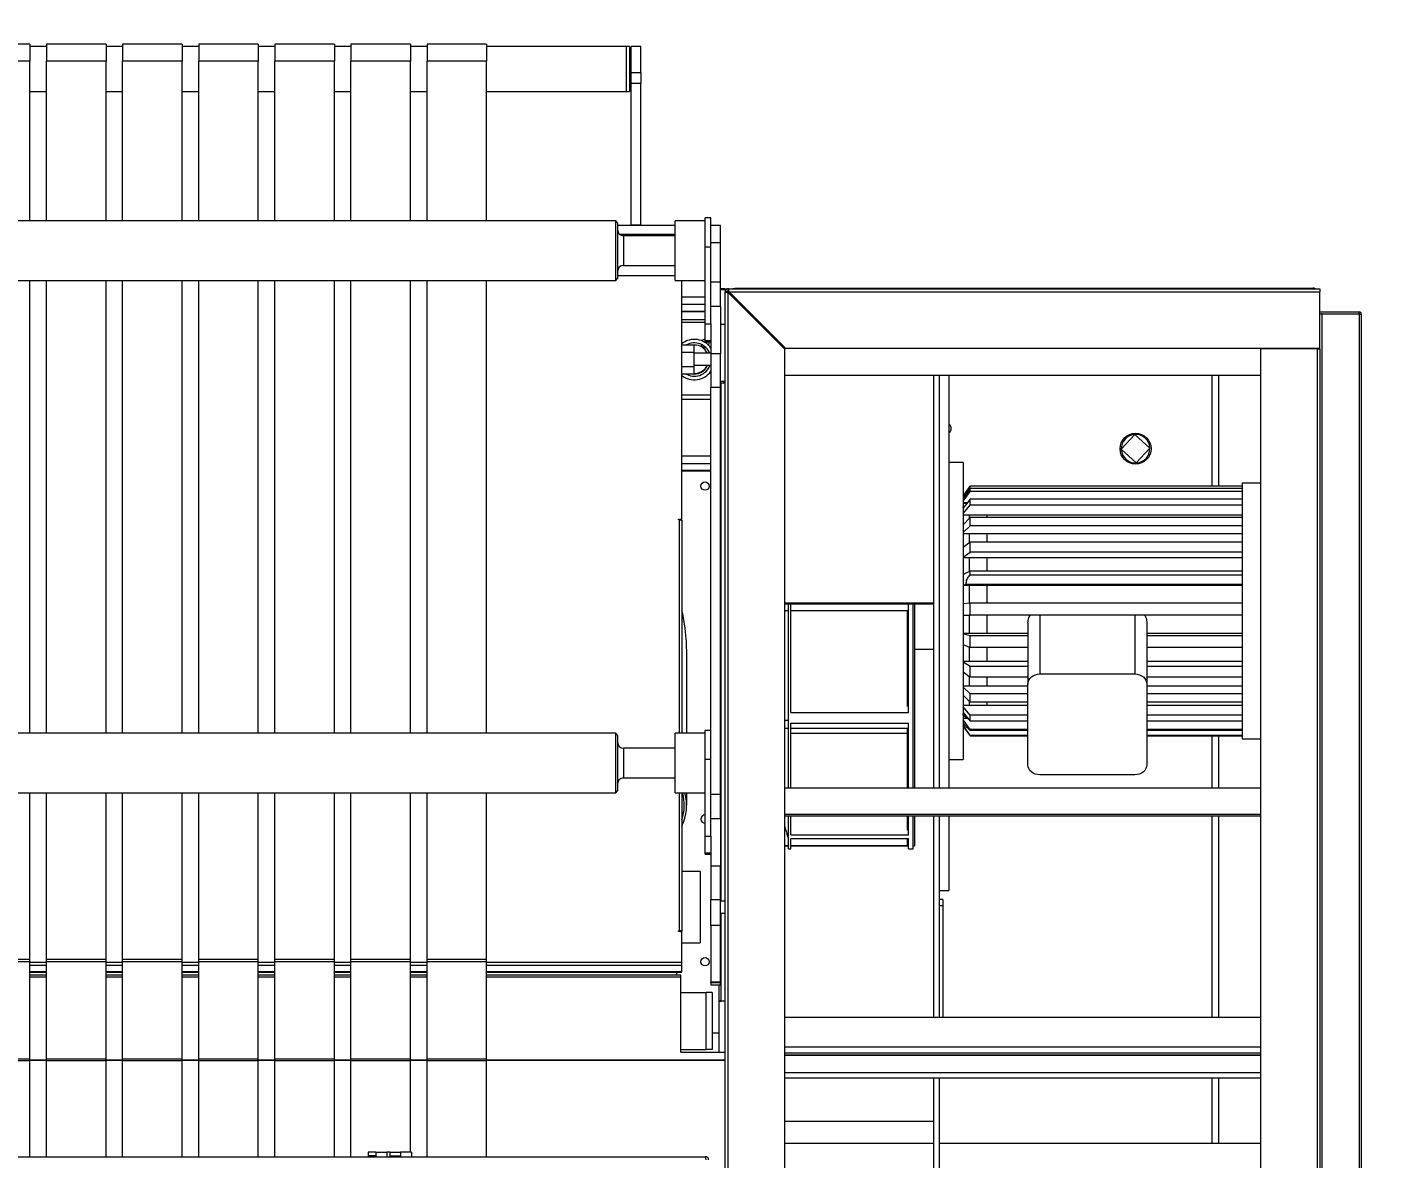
# Model space of a CAD drawing. Extents: x -2187 to 96136, y -11110 to 52208.
# Drawn here: x 26491 to 27636, y 16132 to 17084 of the extents above; entities that cross this region are included whole.
import ezdxf

# ---------------------------------------------------------------- set-up
doc = ezdxf.new("R2010")
doc.units = 0
doc.header["$LTSCALE"] = 1000
doc.header["$MEASUREMENT"] = 0
doc.styles.get("Standard").update_dxf_attribs({"font": 'gbenor.shx', "bigfont": 'gbcbig.shx'})
doc.dimstyles.new('ISO-25', dxfattribs={"dimscale": 70, "dimtxt": 2.5, "dimasz": 2.5, "dimexe": 1.25, "dimexo": 0.625, "dimtad": 1, "dimtxsty": 'Standard', "dimcen": 2.5, "dimadec": 0, "dimazin": 0, "dimtfac": 1, "dimtmove": 0, "dimatfit": 3, "dimfxl": 0, "dimarcsym": 0})

# ---------------------------------------------------------------- blocks, each defined once
blk = doc.blocks.new('*D96')
at = {"color": 0, "lineweight": -2}
for p, q in [((26749.4, 24632.1), (28089.6, 24632.1)), ((28002.1, 24457.1), (28002.1, 15707.1)), ((27322.1, 15532.1), (28089.6, 15532.1))]:
    blk.add_line(p, q, dxfattribs=at)
at = {"color": 0}
for points in [[(27973, 24457.1), (28031.3, 24457.1), (28002.1, 24632.1)], [(27973, 15707.1), (28031.3, 15707.1), (28002.1, 15532.1)]]:
    blk.add_solid(points, dxfattribs=at)
at = {"layer": 'Defpoints', "color": 0}
for p in [(26705.7, 24632.1), (27278.4, 15532.1), (28002.1, 15532.1)]:
    blk.add_point(p, dxfattribs=at)
at = {"color": 0, "insert": (27870.9, 20082.1), "char_height": 175, "attachment_point": 5, "rotation": 90}
blk.add_mtext('9100', dxfattribs=at)
blk = doc.blocks.new('*D95')
at = {"color": 0, "lineweight": -2}
for p, q in [((27851.4, 26853.4), (28702.3, 26853.4)), ((28614.8, 26678.4), (28614.8, 13528.4)), ((27640, 13353.4), (28702.3, 13353.4))]:
    blk.add_line(p, q, dxfattribs=at)
at = {"color": 0}
for points in [[(28585.6, 26678.4), (28644, 26678.4), (28614.8, 26853.4)], [(28585.6, 13528.4), (28644, 13528.4), (28614.8, 13353.4)]]:
    blk.add_solid(points, dxfattribs=at)
at = {"layer": 'Defpoints', "color": 0}
for p in [(27807.7, 26853.4), (27596.2, 13353.4), (28614.8, 13353.4)]:
    blk.add_point(p, dxfattribs=at)
at = {"color": 0, "insert": (28483.5, 20103.4), "char_height": 175, "attachment_point": 5, "rotation": 90}
blk.add_mtext('13500', dxfattribs=at)

msp = doc.modelspace()

# ---------------------------------------------------------------- linework, layer by layer
at = {"color": 7, "linetype": 'Continuous', "lineweight": 15}
for p, q in [((26493.692, 17069.854), (26443.692, 17069.854)), ((26493.692, 17069.854), (26493.692, 17055.651)), ((26557.692, 17069.854), (26507.692, 17069.854)), ((26507.692, 17069.854), (26507.692, 17055.651)), ((26557.692, 17069.854), (26557.692, 17055.651)), ((26621.692, 17069.854), (26571.692, 17069.854)), ((26571.692, 17069.854), (26571.692, 17055.651)), ((26621.692, 17069.854), (26621.692, 17055.651)), ((26685.692, 17069.854), (26635.692, 17069.854)), ((26635.692, 17069.854), (26635.692, 17055.651)), ((26685.692, 17069.854), (26685.692, 17055.651)), ((26749.692, 17069.854), (26699.692, 17069.854)), ((26699.692, 17069.854), (26699.692, 17055.651)), ((26749.692, 17069.854), (26749.692, 17055.651)), ((26813.692, 17069.854), (26763.692, 17069.854)), ((26763.692, 17069.854), (26763.692, 17055.651)), ((26813.692, 17069.854), (26813.692, 17055.651)), ((26877.692, 17069.854), (26827.692, 17069.854)), ((26827.692, 17069.854), (26827.692, 17055.651)), ((26877.692, 17069.854), (26877.692, 17055.651)), ((26507.692, 17067.986), (26493.692, 17067.986)), ((26507.692, 17067.986), (26493.692, 17067.986)), ((26571.692, 17067.986), (26557.692, 17067.986)), ((26571.692, 17067.986), (26557.692, 17067.986)), ((26635.692, 17067.986), (26621.692, 17067.986)), ((26635.692, 17067.986), (26621.692, 17067.986)), ((26699.692, 17067.986), (26685.692, 17067.986)), ((26699.692, 17067.986), (26685.692, 17067.986)), ((26763.692, 17067.986), (26749.692, 17067.986)), ((26763.692, 17067.986), (26749.692, 17067.986)), ((26827.692, 17067.986), (26813.692, 17067.986)), ((26827.692, 17067.986), (26813.692, 17067.986)), ((26995.078, 17067.986), (26877.692, 17067.986)), ((26997.899, 17067.986), (26877.692, 17067.986)), ((26995.078, 17067.986), (26995.078, 17054.455)), ((26997.899, 17067.986), (26997.899, 17036.191)), ((26998.899, 17058.736), (26997.899, 17058.736)), ((26999.399, 17058.236), (26998.899, 17058.736)), ((26998.899, 17058.736), (26998.899, 17048.015)), ((27007.399, 17067.986), (26999.399, 17067.986)), ((26999.399, 17045.868), (26999.399, 17067.986)), ((27007.399, 17045.868), (27007.399, 17067.986)), ((26493.692, 17055.651), (26443.692, 17055.651)), ((26493.692, 16921.188), (26493.692, 17055.651)), ((26557.692, 17055.651), (26507.692, 17055.651)), ((26507.692, 16921.188), (26507.692, 17055.651)), ((26557.692, 16921.188), (26557.692, 17055.651)), ((26621.692, 17055.651), (26571.692, 17055.651)), ((26571.692, 16921.188), (26571.692, 17055.651)), ((26621.692, 16921.188), (26621.692, 17055.651)), ((26685.692, 17055.651), (26635.692, 17055.651)), ((26635.692, 16921.188), (26635.692, 17055.651)), ((26685.692, 16921.188), (26685.692, 17055.651)), ((26749.692, 17055.651), (26699.692, 17055.651)), ((26699.692, 16921.188), (26699.692, 17055.651)), ((26749.692, 16921.188), (26749.692, 17055.651)), ((26813.692, 17055.651), (26763.692, 17055.651)), ((26763.692, 16921.188), (26763.692, 17055.651)), ((26813.692, 16921.188), (26813.692, 17055.651)), ((26877.692, 17055.651), (26827.692, 17055.651)), ((26827.692, 16921.188), (26827.692, 17055.651)), ((26877.692, 16921.188), (26877.692, 17055.651)), ((26995.078, 17054.455), (26995.078, 17029.986)), ((26998.899, 17048.015), (26998.899, 17039.236)), ((26997.899, 17039.236), (26998.899, 17039.236)), ((26997.899, 17036.191), (26997.899, 17029.986)), ((26998.899, 17039.236), (26999.399, 17039.736)), ((26999.399, 17045.868), (27007.399, 17045.868)), ((26999.399, 17036.828), (26999.399, 17045.868)), ((27007.399, 17036.828), (26999.399, 17036.828)), ((26999.399, 16917.638), (26999.399, 17036.828)), ((27007.399, 17045.868), (27007.399, 17036.828)), ((27007.399, 16917.638), (27007.399, 17036.828)), ((26493.692, 17029.986), (26507.692, 17029.986)), ((26493.692, 17029.986), (26507.692, 17029.986)), ((26557.692, 17029.986), (26571.692, 17029.986)), ((26557.692, 17029.986), (26571.692, 17029.986)), ((26621.692, 17029.986), (26635.692, 17029.986)), ((26621.692, 17029.986), (26635.692, 17029.986)), ((26685.692, 17029.986), (26699.692, 17029.986)), ((26685.692, 17029.986), (26699.692, 17029.986)), ((26749.692, 17029.986), (26763.692, 17029.986)), ((26749.692, 17029.986), (26763.692, 17029.986)), ((26813.692, 17029.986), (26827.692, 17029.986)), ((26813.692, 17029.986), (26827.692, 17029.986)), ((26877.692, 17029.986), (26995.078, 17029.986)), ((26877.692, 17029.986), (26997.899, 17029.986)), ((26986.324, 16921.188), (23709.324, 16921.188)), ((26987.824, 16919.688), (26986.324, 16921.188)), ((26986.324, 16871.807), (26986.324, 16921.188)), ((27061.399, 16921.188), (27036.399, 16921.188)), ((27036.399, 16871.188), (27036.399, 16921.188)), ((27066.399, 16923.688), (27061.399, 16923.688)), ((27061.399, 16899.194), (27061.399, 16923.688)), ((27066.399, 16899.194), (27066.399, 16923.688)), ((26987.824, 16919.688), (26987.824, 16873.269)), ((26987.824, 16917.638), (27036.399, 16917.638)), ((26989.474, 16909.976), (27036.399, 16909.976)), ((27007.399, 16917.638), (26999.399, 16917.638)), ((27074.399, 16917.333), (27066.399, 16917.333)), ((27074.399, 16903.09), (27074.399, 16917.333)), ((27036.399, 16908.749), (26992.048, 16908.749)), ((27036.324, 16908.688), (26992.824, 16908.688)), ((26999.399, 16908.825), (27007.399, 16908.825)), ((26999.399, 16908.749), (26999.399, 16908.825)), ((27007.399, 16908.825), (27007.399, 16908.749)), ((27036.399, 16908.613), (27036.324, 16908.688)), ((27036.324, 16883.997), (27036.324, 16908.688)), ((27066.399, 16899.194), (27061.399, 16899.194)), ((27061.399, 16834.574), (27061.399, 16899.194)), ((27066.399, 16903.09), (27074.399, 16903.09)), ((27066.399, 16834.574), (27066.399, 16899.194)), ((27074.399, 16869.665), (27074.399, 16903.09)), ((27036.399, 16875.082), (26987.824, 16875.082)), ((26992.824, 16883.688), (27036.324, 16883.688)), ((27036.324, 16883.688), (27036.324, 16883.997)), ((27036.324, 16883.688), (27036.399, 16883.764)), ((23709.324, 16871.188), (26986.324, 16871.188)), ((26493.692, 16490.234), (26493.692, 16871.188)), ((26507.692, 16490.234), (26507.692, 16871.188)), ((26557.692, 16490.234), (26557.692, 16871.188)), ((26571.692, 16490.234), (26571.692, 16871.188)), ((26621.692, 16490.234), (26621.692, 16871.188)), ((26635.692, 16490.234), (26635.692, 16871.188)), ((26685.692, 16490.234), (26685.692, 16871.188)), ((26699.692, 16490.234), (26699.692, 16871.188)), ((26749.692, 16490.234), (26749.692, 16871.188)), ((26763.692, 16490.234), (26763.692, 16871.188)), ((26813.692, 16490.234), (26813.692, 16871.188)), ((26827.692, 16490.234), (26827.692, 16871.188)), ((26877.692, 16490.234), (26877.692, 16871.188)), ((26986.324, 16871.188), (26987.824, 16872.688)), ((26986.324, 16871.188), (26986.324, 16871.807)), ((26987.824, 16873.269), (26987.824, 16872.688)), ((27036.399, 16871.188), (27061.399, 16871.188)), ((27041.937, 16670.429), (27041.937, 16871.188)), ((27074.399, 16869.665), (27066.399, 16869.665)), ((27074.399, 16849.51), (27074.399, 16869.665)), ((27078.399, 16864.103), (27074.399, 16864.103)), ((27078.399, 16863.103), (27078.399, 16864.103)), ((27080.899, 16862.103), (27080.899, 16864.103)), ((27080.899, 16864.103), (27578.399, 16864.103)), ((27086.399, 16864.603), (27572.399, 16864.603)), ((27578.399, 16864.103), (27578.399, 16861.603)), ((27078.399, 16863.103), (27074.399, 16863.103)), ((27078.399, 16863.103), (27078.399, 16861.603)), ((27078.399, 16006.603), (27078.399, 16861.603)), ((27080.399, 16861.603), (27078.399, 16861.603)), ((27080.899, 16860.896), (27128.399, 16813.396)), ((27081.606, 16861.603), (27578.399, 16861.603)), ((27129.106, 16814.103), (27081.606, 16861.603)), ((27089.399, 16853.81), (27089.399, 16852.396)), ((27578.399, 16814.103), (27578.399, 16861.603)), ((27041.937, 16845.108), (27061.399, 16845.108)), ((27066.399, 16849.51), (27074.399, 16849.51)), ((27074.399, 16849.51), (27074.399, 16809.377)), ((27578.399, 16844.603), (27611.399, 16844.603)), ((27578.399, 16843.103), (27611.399, 16843.103)), ((27580.399, 16842.603), (27578.399, 16842.603)), ((27580.399, 15826.603), (27580.399, 16842.603)), ((27611.399, 16842.603), (27580.399, 16842.603)), ((27611.399, 16843.103), (27611.399, 16844.603)), ((27611.399, 16842.603), (27611.399, 15826.603)), ((27611.899, 16842.603), (27611.399, 16842.603)), ((27611.899, 16842.603), (27613.399, 16842.603)), ((27613.399, 15826.603), (27613.399, 16842.603)), ((27061.399, 16838.103), (27041.937, 16838.103)), ((27061.399, 16834.574), (27066.399, 16834.574)), ((27061.399, 16820.286), (27061.399, 16834.574)), ((27066.399, 16834.574), (27066.399, 16822.435)), ((27078.399, 16834.103), (27074.399, 16834.103)), ((27112.399, 16829.396), (27112.399, 16830.81)), ((27066.399, 16820.286), (27061.399, 16820.286)), ((27061.399, 16820.233), (27061.399, 16820.286)), ((27061.399, 16820.233), (27066.399, 16820.233)), ((27061.399, 16819.546), (27061.399, 16820.233)), ((27061.399, 16819.546), (27066.399, 16819.546)), ((27066.399, 16822.435), (27066.399, 16809.377)), ((27041.937, 16816.928), (27052.399, 16816.928)), ((27041.937, 16810.886), (27052.399, 16810.886)), ((27052.399, 16810.886), (27052.399, 16816.928)), ((27052.399, 16798.761), (27052.399, 16810.886)), ((27066.399, 16809.804), (27052.399, 16809.804)), ((27074.399, 16809.377), (27066.399, 16809.377)), ((27066.399, 16809.377), (27066.399, 16781.371)), ((27074.399, 16781.371), (27074.399, 16809.377)), ((27128.399, 16814.103), (27128.399, 16813.396)), ((27129.106, 16814.103), (27128.399, 16814.103)), ((27128.399, 16107.103), (27128.399, 16813.396)), ((27129.106, 16814.103), (27578.399, 16814.103)), ((27528.399, 16813.603), (27528.399, 16814.103)), ((27576.199, 16813.603), (27528.399, 16813.603)), ((27528.399, 16813.603), (27528.399, 16106.103)), ((27540.399, 16814.103), (27540.399, 16813.603)), ((27570.399, 16814.103), (27570.399, 16813.603)), ((27571.399, 16814.103), (27571.399, 16813.603)), ((27573.399, 16814.103), (27573.399, 16813.603)), ((27576.199, 16813.603), (27576.199, 16106.103)), ((27576.199, 16813.603), (27578.399, 16813.603)), ((27576.399, 16814.103), (27576.399, 16813.603)), ((27578.399, 16813.603), (27578.399, 16814.103)), ((27578.399, 16813.603), (27578.399, 16106.103)), ((27041.937, 16798.761), (27052.399, 16798.761)), ((27052.399, 16799.804), (27066.399, 16799.804)), ((27052.399, 16792.68), (27052.399, 16798.761)), ((27041.937, 16792.68), (27052.399, 16792.68)), ((27078.399, 16786.103), (27074.399, 16786.103)), ((27074.399, 16785.103), (27075.099, 16785.103)), ((27075.099, 16785.103), (27078.399, 16785.103)), ((27077.399, 16785.103), (27077.399, 16786.103)), ((27128.399, 16791.503), (27528.399, 16791.503)), ((27253.399, 16791.503), (27253.399, 16444.119)), ((27258.399, 16791.503), (27258.399, 16444.119)), ((27266.399, 16791.503), (27266.399, 16468.572)), ((27493.399, 16698.103), (27493.399, 16791.503)), ((27066.399, 16774.674), (27041.937, 16774.674)), ((27066.399, 16781.371), (27074.399, 16781.371)), ((27066.399, 16492.734), (27066.399, 16781.371)), ((27074.399, 16438.711), (27074.399, 16781.371)), ((27411.41, 16729.094), (27422.89, 16741.592)), ((27435.388, 16730.112), (27422.89, 16741.592)), ((27423.908, 16717.614), (27411.41, 16729.094)), ((27423.908, 16717.614), (27435.388, 16730.112)), ((27278.399, 16718.103), (27266.399, 16718.103)), ((27278.399, 16718.103), (27278.399, 16468.103)), ((27041.937, 16711.033), (27066.399, 16711.033)), ((27284.217, 16698.103), (27278.399, 16689.778)), ((27278.399, 16689.72), (27284.217, 16698.043)), ((27284.217, 16696.005), (27278.399, 16687.864)), ((27278.399, 16685.555), (27284.217, 16693.548)), ((27512.924, 16698.103), (27284.217, 16698.103)), ((27284.217, 16698.043), (27284.217, 16698.103)), ((27512.924, 16698.043), (27284.217, 16698.043)), ((27284.217, 16693.548), (27284.217, 16696.005)), ((27512.924, 16696.005), (27284.217, 16696.005)), ((27512.924, 16693.548), (27284.217, 16693.548)), ((27528.399, 16700.603), (27512.924, 16700.603)), ((27512.924, 16700.603), (27512.924, 16485.603)), ((27278.528, 16688.045), (27278.399, 16688.045)), ((27284.217, 16687.093), (27278.399, 16679.68)), ((27281.747, 16683.946), (27278.399, 16683.946)), ((27281.458, 16683.578), (27278.399, 16683.578)), ((27278.399, 16675.089), (27284.217, 16682.208)), ((27278.496, 16679.837), (27278.399, 16680.595)), ((27284.217, 16682.208), (27284.217, 16687.093)), ((27512.924, 16687.093), (27284.217, 16687.093)), ((27512.924, 16682.208), (27284.217, 16682.208)), ((27039.187, 16670.429), (27041.937, 16670.429)), ((27039.187, 16669.709), (27039.187, 16670.429)), ((27039.187, 16670.007), (27041.937, 16670.007)), ((27039.937, 16669.709), (27039.187, 16669.709)), ((27041.937, 16670.007), (27041.937, 16670.429)), ((27041.937, 16669.147), (27041.937, 16490.234)), ((27512.924, 16673.657), (27278.399, 16673.657)), ((27284.217, 16671.776), (27278.399, 16665.596)), ((27284.217, 16664.795), (27284.217, 16671.776)), ((27512.924, 16671.776), (27284.217, 16671.776)), ((27278.399, 16659.037), (27284.217, 16664.795)), ((27512.924, 16657.878), (27278.399, 16657.878)), ((27512.924, 16664.795), (27284.217, 16664.795)), ((27284.217, 16651.097), (27278.399, 16646.572)), ((27284.217, 16642.497), (27284.217, 16651.097)), ((27512.924, 16651.097), (27284.217, 16651.097)), ((27278.399, 16638.491), (27284.217, 16642.497)), ((27512.924, 16637.685), (27278.399, 16637.685)), ((27512.924, 16642.497), (27284.217, 16642.497)), ((27284.217, 16626.466), (27278.399, 16623.904)), ((27284.217, 16623.225), (27284.217, 16626.466)), ((27512.924, 16626.466), (27284.217, 16626.466)), ((27278.399, 16614.852), (27280.898, 16615.703)), ((27512.924, 16614.454), (27278.399, 16614.454)), ((27280.898, 16615.703), (27512.924, 16615.703)), ((27512.924, 16623.225), (27284.217, 16623.225)), ((27128.399, 16599.179), (27253.399, 16599.179)), ((27128.399, 16593.433), (27131.522, 16593.433)), ((27131.521, 16444.119), (27131.521, 16599.179)), ((27133.521, 16507.714), (27133.521, 16599.179)), ((27133.521, 16593.433), (27231.399, 16593.433)), ((27231.399, 16593.433), (27231.399, 16512.803)), ((27232.521, 16507.714), (27232.521, 16599.179)), ((27236.521, 16444.119), (27236.521, 16599.179)), ((27237.399, 16599.179), (27237.399, 16444.119)), ((27284.217, 16599.562), (27278.399, 16599.137)), ((27278.399, 16589.731), (27284.217, 16589.551)), ((27284.217, 16589.551), (27284.217, 16599.562)), ((27512.924, 16599.562), (27284.217, 16599.562)), ((27512.924, 16589.551), (27284.217, 16589.551)), ((27332.924, 16583.122), (27332.924, 16531.64)), ((27432.924, 16583.122), (27432.924, 16531.64)), ((27332.924, 16574.215), (27278.399, 16574.215)), ((27284.217, 16572.217), (27278.399, 16573.959)), ((27284.217, 16562.512), (27284.217, 16572.217)), ((27332.924, 16572.217), (27284.217, 16572.217)), ((27512.924, 16574.215), (27432.924, 16574.215)), ((27512.924, 16572.217), (27432.924, 16572.217)), ((27045.958, 16490.234), (27045.958, 16558.714)), ((27237.399, 16561.103), (27253.399, 16561.103)), ((27278.399, 16564.84), (27284.217, 16562.512)), ((27332.924, 16562.512), (27284.217, 16562.512)), ((27512.924, 16562.512), (27432.924, 16562.512)), ((27332.924, 16550.642), (27278.399, 16550.642)), ((27284.217, 16546.296), (27278.399, 16550.085)), ((27284.217, 16537.557), (27284.217, 16546.296)), ((27332.924, 16546.296), (27284.217, 16546.296)), ((27512.924, 16550.642), (27432.924, 16550.642)), ((27512.924, 16546.296), (27432.924, 16546.296)), ((27278.399, 16541.875), (27284.217, 16537.557)), ((27332.924, 16537.557), (27284.217, 16537.557)), ((27342.924, 16540.12), (27422.924, 16540.12)), ((27512.924, 16537.557), (27432.924, 16537.557)), ((27332.924, 16529.962), (27278.399, 16529.962)), ((27284.217, 16523.565), (27278.399, 16529.143)), ((27278.399, 16522.401), (27284.217, 16516.388)), ((27332.924, 16523.565), (27284.217, 16523.565)), ((27284.217, 16516.388), (27284.217, 16523.565)), ((27332.924, 16463.796), (27332.924, 16531.64)), ((27432.924, 16531.64), (27432.924, 16463.796)), ((27512.924, 16529.962), (27432.924, 16529.962)), ((27512.924, 16523.565), (27432.924, 16523.565)), ((27332.924, 16513.586), (27278.399, 16513.586)), ((27284.217, 16505.572), (27278.399, 16512.56)), ((27332.924, 16516.388), (27284.217, 16516.388)), ((27512.924, 16516.388), (27432.924, 16516.388)), ((27512.924, 16513.586), (27432.924, 16513.586)), ((27128.399, 16501.23), (27131.522, 16501.23)), ((27133.521, 16507.714), (27232.521, 16507.714)), ((27133.521, 16444.119), (27133.521, 16498.874)), ((27133.521, 16498.874), (27232.521, 16498.874)), ((27232.521, 16444.119), (27232.521, 16498.874)), ((27278.399, 16507.745), (27284.217, 16500.446)), ((27282.478, 16502.628), (27278.399, 16502.628)), ((27284.217, 16493.545), (27278.399, 16501.466)), ((27278.399, 16498.906), (27280.898, 16495.434)), ((27278.528, 16498.162), (27278.399, 16498.343)), ((27278.935, 16498.162), (27278.399, 16498.162)), ((27279.168, 16497.837), (27278.399, 16497.837)), ((27281.458, 16502.628), (27278.547, 16506.338)), ((27332.924, 16505.572), (27284.217, 16505.572)), ((27284.217, 16500.446), (27284.217, 16505.572)), ((27332.924, 16500.446), (27284.217, 16500.446)), ((27512.924, 16505.572), (27432.924, 16505.572)), ((27512.924, 16500.446), (27432.924, 16500.446)), ((26986.324, 16490.234), (23709.324, 16490.234)), ((26987.824, 16488.734), (26986.324, 16490.234)), ((26986.324, 16440.852), (26986.324, 16490.234)), ((26987.824, 16488.734), (26987.824, 16442.315)), ((27061.399, 16490.234), (27036.399, 16490.234)), ((27036.399, 16440.234), (27036.399, 16490.234)), ((27066.399, 16492.734), (27061.399, 16492.734)), ((27061.399, 16468.24), (27061.399, 16492.734)), ((27066.399, 16468.24), (27066.399, 16492.734)), ((27128.399, 16494.639), (27131.522, 16494.639)), ((27133.521, 16494.639), (27231.399, 16494.639)), ((27133.521, 16490.324), (27231.399, 16490.324)), ((27231.399, 16494.639), (27231.399, 16444.119)), ((27284.217, 16488.302), (27278.399, 16496.616)), ((27278.399, 16496.428), (27284.217, 16488.103)), ((27280.898, 16495.434), (27281.419, 16495.434)), ((27332.924, 16493.545), (27284.217, 16493.545)), ((27284.217, 16492.516), (27284.217, 16493.545)), ((27332.924, 16492.516), (27284.217, 16492.516)), ((27332.924, 16488.302), (27284.217, 16488.302)), ((27284.217, 16488.103), (27284.217, 16488.302)), ((27284.217, 16488.103), (27332.924, 16488.103)), ((27512.924, 16493.545), (27432.924, 16493.545)), ((27512.924, 16492.516), (27432.924, 16492.516)), ((27512.924, 16488.302), (27432.924, 16488.302)), ((27432.924, 16488.103), (27512.924, 16488.103)), ((27493.399, 16444.119), (27493.399, 16488.103)), ((27036.324, 16477.734), (26992.824, 16477.734)), ((27036.399, 16477.659), (27036.324, 16477.734)), ((27036.324, 16453.043), (27036.324, 16477.734)), ((27512.924, 16485.603), (27528.399, 16485.603)), ((27066.399, 16468.24), (27061.399, 16468.24)), ((27061.399, 16403.62), (27061.399, 16468.24)), ((27066.399, 16403.62), (27066.399, 16468.24)), ((27266.399, 16468.572), (27266.399, 16444.119)), ((27266.399, 16468.103), (27278.399, 16468.103)), ((26992.824, 16452.734), (27036.324, 16452.734)), ((27036.324, 16452.734), (27036.324, 16453.043)), ((27036.324, 16452.734), (27036.399, 16452.809)), ((27422.924, 16455.315), (27342.924, 16455.315)), ((26986.324, 16440.234), (26987.824, 16441.734)), ((26986.324, 16440.234), (26986.324, 16440.852)), ((26987.824, 16442.315), (26987.824, 16441.734)), ((27528.399, 16444.119), (27128.399, 16444.119)), ((23709.324, 16440.234), (26986.324, 16440.234)), ((26493.692, 16299.937), (26493.692, 16440.234)), ((26507.692, 16299.937), (26507.692, 16440.234)), ((26557.692, 16299.937), (26557.692, 16440.234)), ((26571.692, 16299.937), (26571.692, 16440.234)), ((26621.692, 16299.937), (26621.692, 16440.234)), ((26635.692, 16299.937), (26635.692, 16440.234)), ((26685.692, 16299.937), (26685.692, 16440.234)), ((26699.692, 16299.937), (26699.692, 16440.234)), ((26749.692, 16299.937), (26749.692, 16440.234)), ((26763.692, 16299.937), (26763.692, 16440.234)), ((26813.692, 16299.937), (26813.692, 16440.234)), ((26827.692, 16299.937), (26827.692, 16440.234)), ((26877.692, 16299.937), (26877.692, 16440.234)), ((27036.399, 16440.234), (27061.399, 16440.234)), ((27041.937, 16440.234), (27041.937, 16323.66)), ((27045.958, 16429.667), (27045.958, 16440.234)), ((27074.399, 16438.711), (27066.399, 16438.711)), ((27074.399, 16418.556), (27074.399, 16438.711)), ((27066.399, 16418.556), (27074.399, 16418.556)), ((27074.399, 16418.556), (27074.399, 16378.422)), ((27128.399, 16422.211), (27528.399, 16422.211)), ((27128.399, 16420.766), (27528.399, 16420.766)), ((27131.521, 16393.103), (27131.521, 16420.766)), ((27133.521, 16404.84), (27133.521, 16420.766)), ((27231.399, 16420.766), (27231.399, 16408.733)), ((27232.521, 16404.84), (27232.521, 16420.766)), ((27236.521, 16393.103), (27236.521, 16420.766)), ((27237.399, 16420.766), (27237.399, 16395.603)), ((27253.399, 16420.766), (27253.399, 16251.503)), ((27258.399, 16420.766), (27258.399, 16251.503)), ((27266.399, 16420.766), (27266.399, 16358.103)), ((27493.399, 16251.503), (27493.399, 16420.766)), ((27061.399, 16403.62), (27066.399, 16403.62)), ((27061.399, 16389.331), (27061.399, 16403.62)), ((27066.399, 16403.62), (27066.399, 16391.481)), ((27128.399, 16395.759), (27131.522, 16395.759)), ((27128.399, 16395.603), (27131.408, 16395.603)), ((27133.521, 16404.84), (27232.521, 16404.84)), ((27133.521, 16393.103), (27133.521, 16401.732)), ((27133.521, 16401.732), (27232.521, 16401.732)), ((27133.521, 16395.759), (27231.399, 16395.759)), ((27133.521, 16395.603), (27231.399, 16395.603)), ((27231.399, 16401.732), (27231.399, 16395.759)), ((27231.399, 16395.603), (27232.521, 16395.603)), ((27231.399, 16395.603), (27231.399, 16395.603)), ((27232.521, 16393.103), (27232.521, 16401.732)), ((27236.521, 16395.603), (27237.399, 16395.603)), ((27066.399, 16389.331), (27061.399, 16389.331)), ((27061.399, 16389.279), (27061.399, 16389.331)), ((27061.399, 16389.279), (27066.399, 16389.279)), ((27061.399, 16388.592), (27061.399, 16389.279)), ((27061.399, 16388.592), (27066.399, 16388.592)), ((27066.399, 16391.481), (27066.399, 16378.422)), ((27131.521, 16393.103), (27133.521, 16393.103)), ((27232.521, 16393.103), (27236.521, 16393.103)), ((27057.399, 16374.103), (27041.937, 16374.103)), ((27057.399, 16374.103), (27057.399, 16314.103)), ((27074.399, 16378.422), (27066.399, 16378.422)), ((27066.399, 16378.422), (27066.399, 16350.417)), ((27074.399, 16350.417), (27074.399, 16378.422)), ((27066.399, 16350.417), (27074.399, 16350.417)), ((27066.399, 16328.484), (27066.399, 16350.417)), ((27074.399, 16328.484), (27074.399, 16350.417)), ((27078.399, 16349.103), (27074.399, 16349.103)), ((27258.399, 16358.103), (27266.399, 16358.103)), ((27261.399, 16350.455), (27258.399, 16350.455)), ((27261.399, 16350.455), (27261.399, 16345.102)), ((27074.399, 16339.103), (27078.399, 16339.103)), ((27261.399, 16345.102), (27258.399, 16345.102)), ((27261.399, 16345.102), (27261.399, 16251.503)), ((27074.399, 16328.484), (27066.399, 16328.484)), ((27066.399, 16328.484), (27066.399, 16281.154)), ((27074.399, 16281.154), (27074.399, 16328.484)), ((27039.187, 16324.223), (27039.937, 16324.223)), ((27039.187, 16323.503), (27039.187, 16324.223)), ((27039.187, 16323.801), (27039.937, 16323.801)), ((27041.937, 16323.503), (27039.187, 16323.503)), ((27039.937, 16323.801), (27039.937, 16324.223)), ((27040.437, 16323.66), (27041.937, 16323.66)), ((27040.437, 16323.503), (27040.437, 16323.66)), ((27041.937, 16323.503), (27041.937, 16323.66)), ((27041.937, 16297.351), (27041.937, 16323.503)), ((27041.937, 16314.103), (27057.399, 16314.103)), ((26493.692, 16299.937), (26443.692, 16299.937)), ((26493.692, 16298.135), (26443.692, 16298.135)), ((26493.692, 16298.135), (26493.692, 16299.937)), ((26493.692, 16216.256), (26493.692, 16298.135)), ((26557.692, 16299.937), (26507.692, 16299.937)), ((26507.692, 16298.135), (26507.692, 16299.937)), ((26557.692, 16298.135), (26507.692, 16298.135)), ((26507.692, 16216.256), (26507.692, 16298.135)), ((26557.692, 16298.135), (26557.692, 16299.937)), ((26557.692, 16216.256), (26557.692, 16298.135)), ((26621.692, 16299.937), (26571.692, 16299.937)), ((26571.692, 16298.135), (26571.692, 16299.937)), ((26621.692, 16298.135), (26571.692, 16298.135)), ((26571.692, 16216.256), (26571.692, 16298.135)), ((26621.692, 16298.135), (26621.692, 16299.937)), ((26621.692, 16216.256), (26621.692, 16298.135)), ((26685.692, 16299.937), (26635.692, 16299.937)), ((26635.692, 16298.135), (26635.692, 16299.937)), ((26685.692, 16298.135), (26635.692, 16298.135)), ((26635.692, 16216.256), (26635.692, 16298.135)), ((26685.692, 16298.135), (26685.692, 16299.937)), ((26685.692, 16216.256), (26685.692, 16298.135)), ((26749.692, 16299.937), (26699.692, 16299.937)), ((26699.692, 16298.135), (26699.692, 16299.937)), ((26749.692, 16298.135), (26699.692, 16298.135)), ((26699.692, 16216.256), (26699.692, 16298.135)), ((26749.692, 16298.135), (26749.692, 16299.937)), ((26749.692, 16216.256), (26749.692, 16298.135)), ((26813.692, 16299.937), (26763.692, 16299.937)), ((26763.692, 16298.135), (26763.692, 16299.937)), ((26813.692, 16298.135), (26763.692, 16298.135)), ((26763.692, 16216.256), (26763.692, 16298.135)), ((26813.692, 16298.135), (26813.692, 16299.937)), ((26813.692, 16216.256), (26813.692, 16298.135)), ((26877.692, 16299.937), (26827.692, 16299.937)), ((26827.692, 16298.135), (26827.692, 16299.937)), ((26877.692, 16298.135), (26827.692, 16298.135)), ((26827.692, 16216.256), (26827.692, 16298.135)), ((26877.692, 16298.135), (26877.692, 16299.937)), ((26877.692, 16216.256), (26877.692, 16298.135)), ((27041.937, 16294.87), (27041.937, 16297.351)), ((27041.937, 16289.529), (27041.937, 16294.87)), ((26493.692, 16289.449), (26507.692, 16289.449)), ((26507.692, 16286.938), (26493.692, 16286.938)), ((26557.692, 16289.449), (26571.692, 16289.449)), ((26571.692, 16286.938), (26557.692, 16286.938)), ((26621.692, 16289.449), (26635.692, 16289.449)), ((26635.692, 16286.938), (26621.692, 16286.938)), ((26685.692, 16289.449), (26699.692, 16289.449)), ((26699.692, 16286.938), (26685.692, 16286.938)), ((26749.692, 16289.449), (26763.692, 16289.449)), ((26763.692, 16286.938), (26749.692, 16286.938)), ((26813.692, 16289.449), (26827.692, 16289.449)), ((26827.692, 16286.938), (26813.692, 16286.938)), ((26877.692, 16289.449), (27041.937, 16289.449)), ((27040.937, 16286.938), (26877.692, 16286.938)), ((27037.437, 16289.449), (27037.437, 16286.938)), ((27040.937, 16285.038), (27040.937, 16286.938)), ((27040.937, 16221.938), (27040.937, 16285.038)), ((27041.937, 16289.449), (27041.937, 16289.529)), ((27066.399, 16281.154), (27074.399, 16281.154)), ((27066.399, 16280.401), (27066.399, 16281.154)), ((27074.399, 16280.401), (27066.399, 16280.401)), ((27066.399, 16280.401), (27066.399, 16278.792)), ((27074.399, 16280.401), (27074.399, 16281.154)), ((27074.399, 16278.792), (27074.399, 16280.401)), ((27040.937, 16272.394), (27062.399, 16272.394)), ((27062.399, 16224.394), (27062.399, 16272.394)), ((27067.399, 16272.394), (27062.399, 16272.394)), ((27066.399, 16278.792), (27074.399, 16278.792)), ((27067.399, 16272.394), (27067.399, 16224.394)), ((27073.399, 16238.103), (27073.399, 16278.792)), ((27073.399, 16265.103), (27075.099, 16265.103)), ((27078.399, 16265.103), (27073.399, 16265.103)), ((27128.399, 16251.503), (27528.399, 16251.503)), ((27073.399, 16238.103), (27067.399, 16238.103)), ((27073.399, 16221.938), (27073.399, 16238.103)), ((27040.937, 16224.394), (27062.399, 16224.394)), ((27067.399, 16224.394), (27062.399, 16224.394)), ((27128.399, 16226.503), (27528.399, 16226.503)), ((26493.692, 16216.256), (26443.692, 16216.256)), ((26493.692, 16214.802), (26443.692, 16214.802)), ((26493.692, 16214.802), (26493.692, 16216.256)), ((26493.692, 16134.103), (26493.692, 16214.802)), ((26557.692, 16216.256), (26507.692, 16216.256)), ((26507.692, 16214.802), (26507.692, 16216.256)), ((26557.692, 16214.802), (26507.692, 16214.802)), ((26507.692, 16134.103), (26507.692, 16214.802)), ((26557.692, 16214.802), (26557.692, 16216.256)), ((26557.692, 16134.103), (26557.692, 16214.802)), ((26621.692, 16216.256), (26571.692, 16216.256)), ((26571.692, 16214.802), (26571.692, 16216.256)), ((26621.692, 16214.802), (26571.692, 16214.802)), ((26571.692, 16134.103), (26571.692, 16214.802)), ((26621.692, 16214.802), (26621.692, 16216.256)), ((26621.692, 16134.103), (26621.692, 16214.802)), ((26685.692, 16216.256), (26635.692, 16216.256)), ((26635.692, 16214.802), (26635.692, 16216.256)), ((26685.692, 16214.802), (26635.692, 16214.802)), ((26635.692, 16134.103), (26635.692, 16214.802)), ((26685.692, 16214.802), (26685.692, 16216.256)), ((26685.692, 16134.103), (26685.692, 16214.802)), ((26749.692, 16216.256), (26699.692, 16216.256)), ((26699.692, 16214.802), (26699.692, 16216.256)), ((26749.692, 16214.802), (26699.692, 16214.802)), ((26699.692, 16134.103), (26699.692, 16214.802)), ((26749.692, 16214.802), (26749.692, 16216.256)), ((26749.692, 16134.103), (26749.692, 16214.802)), ((26813.692, 16216.256), (26763.692, 16216.256)), ((26763.692, 16214.802), (26763.692, 16216.256)), ((26813.692, 16214.802), (26763.692, 16214.802)), ((26763.692, 16134.103), (26763.692, 16214.802)), ((26813.692, 16214.802), (26813.692, 16216.256)), ((26813.692, 16137.877), (26813.692, 16214.802)), ((26877.692, 16216.256), (26827.692, 16216.256)), ((26827.692, 16214.802), (26827.692, 16216.256)), ((26877.692, 16214.802), (26827.692, 16214.802)), ((26827.692, 16134.103), (26827.692, 16214.802)), ((26877.692, 16214.802), (26877.692, 16216.256)), ((26877.692, 16134.103), (26877.692, 16214.802)), ((27040.937, 16221.938), (27078.399, 16221.938)), ((27128.399, 16219.611), (27528.399, 16219.611)), ((27128.399, 16204.839), (27528.399, 16204.839)), ((27128.399, 16200.498), (27528.399, 16200.498)), ((27253.399, 16200.498), (27253.399, 16111.197)), ((27258.399, 16200.498), (27258.399, 16111.197)), ((27493.399, 16145.575), (27493.399, 16200.498)), ((27128.399, 16145.575), (27253.399, 16145.575)), ((27258.399, 16145.575), (27528.399, 16145.575)), ((23621.253, 16134.103), (27061.545, 16134.103)), ((26778.224, 16137.877), (26778.224, 16134.877)), ((26784.694, 16137.877), (26778.224, 16137.877)), ((26784.694, 16134.877), (26778.224, 16134.877)), ((26778.224, 16134.877), (26778.333, 16134.103)), ((26784.694, 16137.877), (26784.694, 16134.103)), ((26784.694, 16137.877), (26793.931, 16137.877)), ((26793.931, 16137.877), (26793.931, 16134.103)), ((26796.421, 16137.877), (26793.931, 16137.877)), ((26796.421, 16137.877), (26796.421, 16134.877)), ((26796.421, 16137.877), (26805.381, 16137.877)), ((26796.421, 16134.877), (26796.53, 16134.103)), ((26796.421, 16134.877), (26805.381, 16134.877)), ((26805.381, 16137.877), (26805.381, 16134.877)), ((26814.574, 16137.877), (26805.381, 16137.877)), ((26805.381, 16134.877), (26805.49, 16134.103)), ((26814.574, 16134.877), (26814.465, 16134.103)), ((26814.574, 16137.877), (26814.574, 16134.877)), ((27061.899, 16134.103), (27061.545, 16134.103)), ((27061.899, 16134.103), (27061.899, 16132.699))]:
    msp.add_line(p, q, dxfattribs=at)
at = {"color": 8, "linetype": 'Continuous', "lineweight": 15}
for p, q in [((26992.824, 16908.688), (26992.824, 16883.997)), ((26992.824, 16883.997), (26992.824, 16883.688)), ((27041.937, 16857.304), (27061.399, 16857.304)), ((27080.899, 16015.143), (27080.899, 16860.896)), ((27082.599, 16860.61), (27082.599, 16859.196)), ((27041.937, 16851.077), (27061.399, 16851.077)), ((27041.937, 16845.32), (27061.399, 16845.32)), ((27061.399, 16835.603), (27041.937, 16835.603)), ((27572.899, 16813.603), (27572.899, 16814.103)), ((27075.099, 16349.103), (27075.099, 16785.103)), ((27487.899, 16698.103), (27487.899, 16791.503)), ((27066.399, 16771.113), (27041.937, 16771.113)), ((27066.399, 16723.23), (27041.937, 16723.23)), ((27066.399, 16717.002), (27041.937, 16717.002)), ((27066.399, 16711.245), (27041.937, 16711.245)), ((27039.937, 16490.234), (27039.937, 16669.709)), ((27283.616, 16673.657), (27283.616, 16671.227)), ((27298.399, 16673.657), (27298.399, 16671.776)), ((27283.616, 16657.878), (27283.616, 16650.742)), ((27298.399, 16657.878), (27298.399, 16651.097)), ((27283.616, 16637.685), (27283.616, 16626.218)), ((27298.399, 16637.685), (27298.399, 16626.466)), ((27283.616, 16614.454), (27283.616, 16599.532)), ((27298.399, 16614.454), (27298.399, 16599.562)), ((27128.399, 16600.076), (27253.399, 16600.076)), ((27283.616, 16589.562), (27283.616, 16574.215)), ((27298.399, 16589.551), (27298.399, 16574.215)), ((27342.924, 16589.551), (27342.924, 16540.12)), ((27422.924, 16589.551), (27422.924, 16540.12)), ((27283.616, 16562.748), (27283.616, 16550.642)), ((27298.399, 16562.512), (27298.399, 16550.642)), ((27283.616, 16537.904), (27283.616, 16529.962)), ((27298.399, 16537.557), (27298.399, 16529.962)), ((27283.616, 16516.903), (27283.616, 16513.586)), ((27298.399, 16516.388), (27298.399, 16513.586)), ((27487.899, 16444.119), (27487.899, 16488.103)), ((26992.824, 16477.734), (26992.824, 16453.043)), ((26992.824, 16453.043), (26992.824, 16452.734)), ((27039.937, 16324.223), (27039.937, 16440.234)), ((27487.899, 16251.503), (27487.899, 16420.766)), ((27075.099, 16265.103), (27075.099, 16339.103)), ((26507.692, 16297.351), (26493.692, 16297.351)), ((26507.692, 16294.87), (26493.692, 16294.87)), ((26571.692, 16297.351), (26557.692, 16297.351)), ((26571.692, 16294.87), (26557.692, 16294.87)), ((26635.692, 16297.351), (26621.692, 16297.351)), ((26635.692, 16294.87), (26621.692, 16294.87)), ((26699.692, 16297.351), (26685.692, 16297.351)), ((26699.692, 16294.87), (26685.692, 16294.87)), ((26763.692, 16297.351), (26749.692, 16297.351)), ((26763.692, 16294.87), (26749.692, 16294.87)), ((26827.692, 16297.351), (26813.692, 16297.351)), ((26827.692, 16294.87), (26813.692, 16294.87)), ((27041.937, 16297.351), (26877.692, 16297.351)), ((27041.937, 16294.87), (26877.692, 16294.87)), ((26507.692, 16289.529), (26493.692, 16289.529)), ((26507.692, 16285.038), (26493.692, 16285.038)), ((26571.692, 16289.529), (26557.692, 16289.529)), ((26571.692, 16285.038), (26557.692, 16285.038)), ((26635.692, 16289.529), (26621.692, 16289.529)), ((26635.692, 16285.038), (26621.692, 16285.038)), ((26699.692, 16289.529), (26685.692, 16289.529)), ((26699.692, 16285.038), (26685.692, 16285.038)), ((26763.692, 16289.529), (26749.692, 16289.529)), ((26763.692, 16285.038), (26749.692, 16285.038)), ((26827.692, 16289.529), (26813.692, 16289.529)), ((26827.692, 16285.038), (26813.692, 16285.038)), ((27041.937, 16289.529), (26877.692, 16289.529)), ((27040.937, 16285.038), (26877.692, 16285.038)), ((26507.692, 16215.473), (26493.692, 16215.473)), ((26507.692, 16215.143), (26493.692, 16215.143)), ((26571.692, 16215.473), (26557.692, 16215.473)), ((26571.692, 16215.143), (26557.692, 16215.143)), ((26635.692, 16215.473), (26621.692, 16215.473)), ((26635.692, 16215.143), (26621.692, 16215.143)), ((26699.692, 16215.473), (26685.692, 16215.473)), ((26699.692, 16215.143), (26685.692, 16215.143)), ((26763.692, 16215.473), (26749.692, 16215.473)), ((26763.692, 16215.143), (26749.692, 16215.143)), ((26827.692, 16215.473), (26813.692, 16215.473)), ((26827.692, 16215.143), (26813.692, 16215.143)), ((27078.399, 16215.473), (26877.692, 16215.473)), ((27078.399, 16215.143), (26877.692, 16215.143)), ((27528.399, 16221.187), (27128.399, 16221.187)), ((27528.399, 16219.611), (27128.399, 16219.611)), ((27487.899, 16145.575), (27487.899, 16200.498)), ((27128.399, 16164.17), (27253.399, 16164.17))]:
    msp.add_line(p, q, dxfattribs=at)
at = {"color": 7, "linetype": 'Continuous', "lineweight": 15, "flags": 128}
for points in [[(27083.615, 16864.103), (27084.838, 16864.449), (27086.399, 16864.603)], [(27578.399, 16842.603), (27578.437, 16842.993), (27578.462, 16843.103)], [(27064.496, 16816.473), (27064.709, 16816.967), (27064.899, 16818.103)], [(27064.899, 16818.103), (27064.709, 16819.24), (27064.588, 16819.546)], [(27039.937, 16669.709), (27040.327, 16669.698), (27040.702, 16669.666), (27041.048, 16669.614), (27041.351, 16669.544), (27041.6, 16669.459), (27041.785, 16669.362), (27041.899, 16669.257), (27041.937, 16669.147)], [(27332.924, 16531.64), (27333.116, 16533.294), (27333.685, 16534.885), (27334.609, 16536.351), (27335.853, 16537.636), (27337.368, 16538.691), (27339.097, 16539.475), (27340.973, 16539.957), (27342.924, 16540.12)], [(27422.924, 16540.12), (27424.875, 16539.957), (27426.751, 16539.475), (27428.48, 16538.691), (27429.995, 16537.636), (27431.239, 16536.351), (27432.163, 16534.885), (27432.732, 16533.294), (27432.924, 16531.64)], [(27278.399, 16505.611), (27278.533, 16506.499), (27278.836, 16507.17)], [(27342.924, 16455.315), (27340.973, 16455.478), (27339.097, 16455.961), (27337.368, 16456.745), (27335.853, 16457.799), (27334.609, 16459.084), (27333.685, 16460.55), (27333.116, 16462.141), (27332.924, 16463.796)], [(27432.924, 16463.796), (27432.732, 16462.141), (27432.163, 16460.55), (27431.239, 16459.084), (27429.995, 16457.799), (27428.48, 16456.745), (27426.751, 16455.961), (27424.875, 16455.478), (27422.924, 16455.315)], [(27041.937, 16323.66), (27041.899, 16323.77), (27041.785, 16323.875), (27041.6, 16323.973), (27041.351, 16324.058), (27041.048, 16324.128), (27040.702, 16324.18), (27040.327, 16324.212), (27039.937, 16324.223)], [(27040.437, 16323.66), (27040.427, 16323.688), (27040.399, 16323.714), (27040.353, 16323.738), (27040.291, 16323.76), (27040.215, 16323.777), (27040.128, 16323.79), (27040.034, 16323.798), (27039.937, 16323.801)]]:
    msp.add_lwpolyline(points, dxfattribs=at)
at = {"color": 7, "linetype": 'Continuous', "lineweight": 15}
for centre, radius in [((27423.399, 16729.603), 13), ((27061.399, 16698.103), 3.5), ((27061.399, 16298.103), 3.5)]:
    msp.add_circle(centre, radius, dxfattribs=at)
for centre, radius, start, end in [((26992.824, 16913.688), 5, 180, 270), ((26992.824, 16878.688), 5, 90, 180), ((27080.899, 16861.603), 2.5, 90, 180), ((27572.399, 16858.603), 6, 66.443536, 90), ((27080.899, 16861.603), 0.5, 90, 180), ((27081.686, 16860.476), 1.475, 104.847644, 145.495561), ((27580.399, 16842.603), 0.5, 90, 180), ((27611.399, 16842.603), 2, 0, 90), ((27611.399, 16842.603), 0.5, 0, 90), ((27052.399, 16804.528), 17, 34.560399, 127.981852), ((27052.399, 16804.528), 14, 22.136919, 117.66197), ((27061.399, 16818.103), 3.5, 90, 140.67826), ((27052.399, 16804.785), 12, 24.72623, 90.000021), ((27061.399, 16818.103), 3.5, 200.029495, 274.427997), ((27052.399, 16804.529), 14, 237.816783, 340.277288), ((27052.399, 16804.379), 12, 257.14105, 337.590323), ((27052.399, 16804.785), 12, 269.999971, 335.477294), ((27052.399, 16804.529), 17, 232.018148, 325.439601), ((27263.399, 16746.603), 5, 306.869898, 53.130102), ((27423.399, 16729.603), 12, 92.430799, 182.430799), ((27423.399, 16729.603), 12, 2.430799, 92.430799), ((27423.399, 16729.603), 12, 182.430799, 272.430799), ((27423.399, 16729.603), 12, 272.430799, 2.430799), ((26992.824, 16482.734), 5, 180, 270), ((26992.824, 16447.734), 5, 90, 180), ((27005.582, 16429.661), 38.368, 341.360345, 15.995795), ((27006.051, 16429.648), 39.883, 334.129729, 15.392878), ((27061.399, 16418.103), 3.5, 90, 270)]:
    msp.add_arc(centre, radius, start, end, dxfattribs=at)
msp.add_ellipse((26968.458, 16558.714), major_axis=(0, 109.602), ratio=0.70710678, start_param=4.71238898, end_param=5.03591709, dxfattribs=at)
for points, knots in [([(27081.606, 16861.603), (27081.555, 16861.889), (27081.452, 16862.46), (27081.297, 16863.218), (27081.143, 16863.784), (27081.01, 16864.066), (27080.929, 16864.093), (27080.899, 16864.103)], [0, 0, 0, 0, 0.2181749, 0.4363498, 0.6545151, 0.8726803, 1, 1, 1, 1]), ([(27078.399, 16861.603), (27078.428, 16861.552), (27078.485, 16861.449), (27078.929, 16861.295), (27079.582, 16861.14), (27080.282, 16861.007), (27080.733, 16860.926), (27080.899, 16860.896)], [0, 0, 0, 0, 0.2181749, 0.4363498, 0.6545151, 0.8726803, 1, 1, 1, 1]), ([(27280.898, 16615.703), (27280.944, 16616.382), (27281.038, 16617.754), (27281.707, 16619.775), (27282.722, 16621.654), (27283.636, 16622.714), (27284.172, 16623.185), (27284.217, 16623.225)], [0, 0, 0, 0, 0.21991968, 0.44436295, 0.68570607, 0.97346275, 1, 1, 1, 1]), ([(27332.924, 16583.122), (27332.956, 16583.809), (27333.022, 16585.204), (27333.581, 16587.219), (27334.16, 16588.698), (27334.652, 16589.408), (27334.751, 16589.551)], [0, 0, 0, 0, 0.30477322, 0.61840069, 0.92316141, 1, 1, 1, 1]), ([(27431.026, 16589.551), (27431.51, 16588.718), (27432.661, 16586.736), (27432.827, 16584.448), (27432.924, 16583.122)], [0, 0, 0, 0, 0.42060144, 1, 1, 1, 1]), ([(27280.898, 16495.434), (27280.912, 16495.498), (27280.953, 16495.675), (27281.344, 16495.536), (27282.152, 16494.859), (27283.161, 16493.793), (27283.91, 16492.887), (27284.217, 16492.516)], [0, 0, 0, 0, 0.12025348, 0.33108355, 0.55634293, 0.81834752, 1, 1, 1, 1]), ([(27128.399, 16411.597), (27128.902, 16410.182), (27129.915, 16407.334), (27130.423, 16404.353), (27130.678, 16402.853)], [0, 0, 0, 0, 0.49673433, 1, 1, 1, 1])]:
    msp.add_open_spline(points, degree=3, knots=knots, dxfattribs=at)
for points in [[(27080.399, 16861.603), (27080.406, 16861.544), (27080.422, 16861.426), (27080.537, 16861.25), (27080.702, 16861.073), (27080.833, 16860.955), (27080.899, 16860.896)], [(27081.606, 16861.603), (27081.547, 16861.669), (27081.429, 16861.8), (27081.253, 16861.965), (27081.076, 16862.081), (27080.958, 16862.096), (27080.899, 16862.103)], [(27061.545, 16134.103), (27061.587, 16134.066), (27061.67, 16133.99), (27061.795, 16133.412), (27061.92, 16132.586), (27062.004, 16131.931), (27062.045, 16131.603)], [(27064.399, 16131.603), (27064.361, 16131.931), (27064.286, 16132.586), (27063.708, 16133.412), (27062.882, 16133.99), (27062.227, 16134.066), (27061.899, 16134.103)]]:
    msp.add_open_spline(points, degree=3, dxfattribs=at)

# ---------------------------------------------------------------- dimensions: what is measured, and where the dimension line sits
at = {"color": 1}
for base, p1, p2, picture, middle in [((28614.796, 13353.411), (27807.682, 26853.407), (27596.237, 13353.411), '*D95', (28614.796, 20103.409)), ((28002.142, 15532.103), (26705.695, 24632.101), (27278.399, 15532.103), '*D96', (28002.142, 20082.102))]:
    dim = msp.add_linear_dim(base=base, p1=p1, p2=p2, angle=90, dimstyle='ISO-25', dxfattribs=at)
    dim.commit()
    dim.dimension.update_dxf_attribs({"geometry": picture, "text_midpoint": middle, "dimtype": 160})

doc.saveas('drawing.dxf')
